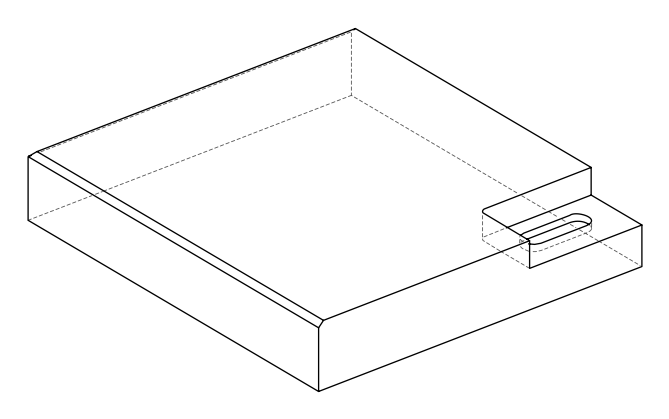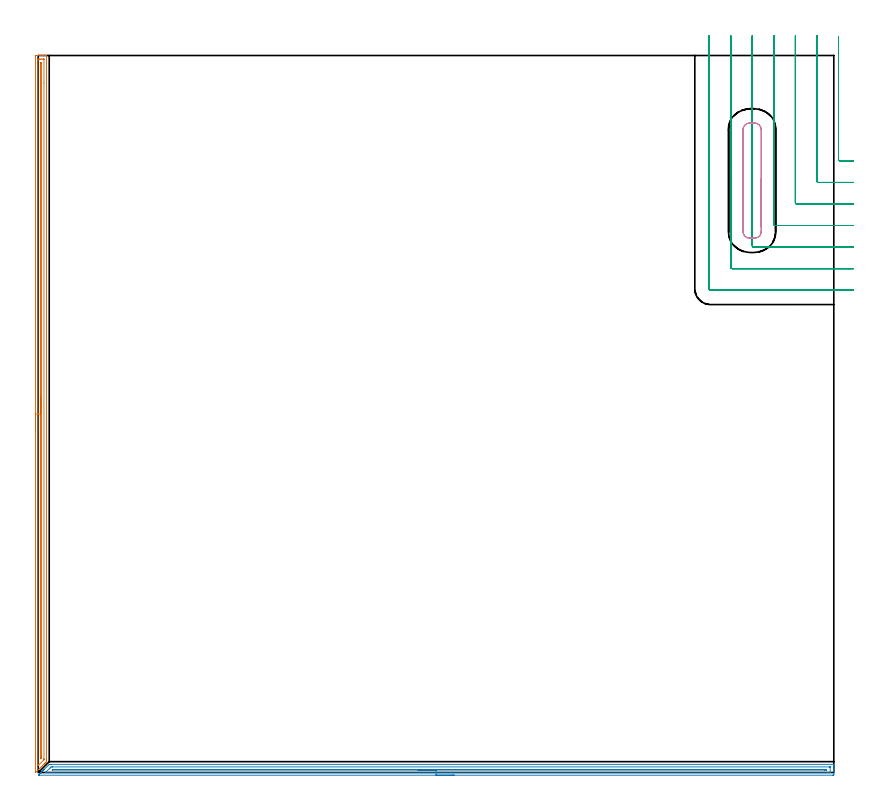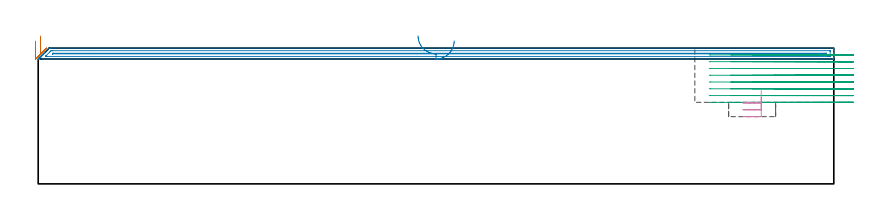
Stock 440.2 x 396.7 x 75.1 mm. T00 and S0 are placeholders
(PLAN: 4 operations, 1 tool changes, 39.7 min)
(1 AREA_MILL | FG_CHAMFER_SURFACE | UGT0205_001 | 9.61 min | 7380 mm3)
(2 AREA_MILL_1 | FG_CHAMFER_SURFACE_1 | UGT0205_001 | 10.64 min | 7850 mm3)
(3 MILL_CORNER_NOTCH_RECTANGULAR | CORNER_NOTCH_RECTANGULAR | UGT0201_134 | Follow Part, ap 3.975, ae 75% | 18.27 min | 317421 mm3)
(4 MILL_RECTANGULAR_POCKET | POCKET_RECTANGULAR_STRAIGHT | UGT0201_134 | Follow Part, ap 3.975, ae 75% | 1.18 min | 15421 mm3)
(TOOL UGT0205_001 | Chamfer Mill 20 x 3 x 45 deg. | D20 FL50 Z2)
(TOOL UGT0201_134 | Carbide End Mill 15.9 | D15.9 FL30 Z4)
(OP 1 AREA_MILL)
G17 G21 G94 G90
T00 M6
G54
G17 G0 G90 X-1.5 Y188.303 S1061 M3
G43 Z85.1 H0
Z79.
G94 G1 Y188.341 Z78.129 F250.
Y188.455 Z77.264
Y188.644 Z76.412
Y188.906 Z75.58
Y189.24 Z74.774
Y189.643 Z74.
Y190.112 Z73.264
Y190.643 Z72.572
Y191.232 Z71.929
Y191.875 Z71.34
Y192.568 Z70.809
Y193.303 Z70.34
Y194.077 Z69.937
Y194.883 Z69.603
Y195.715 Z69.341
Y196.567 Z69.152
Y197.432 Z69.038
Y198.303 Z69.
X-1.499 Y396.088 Z69.001
X-1.496 Y396.504 Z69.002
X-1.492 Y396.69 Z69.005
X-1.086 Y396.7 Z69.41
X1.55 Z72.044
X2.103 Z72.599
X2.429 Z72.925
X2.981 Z73.477
X3.307 Z73.802
X4.294 Z74.793
X4.594 Y396.69 Z75.093
X4.6 Y396.534 Z75.1
Y6.769
X4.595 Y5.996 Z75.091
X4.477 Y5.876 Z74.975
X4.323 Y5.722 Z74.821
X4.186 Y5.584 Z74.681
X4.031 Y5.43 Z74.529
X3.904 Y5.303 Z74.402
X3.747 Y5.145 Z74.242
X3.584 Y4.983 Z74.082
X3.472 Y4.871 Z73.97
X3.307 Y4.705 Z73.802
X3.138 Y4.537 Z73.636
X2.429 Y3.828 Z72.927
X2.245 Y3.644 Z72.741
X1.65 Y3.051 Z72.15
X0.964 Y2.364 Z71.463
X-0.436 Y0.965 Z70.064
X-1.335 Y0.066 Z69.164
X-1.49 Y-0.075 Z69.006
X-1.497 Y0.033 Z69.001
X-1.499 Y0.071
X-1.5 Y198.303 Z69.
X-0.086 Z70.414
X-0.085 Y394.177 Z70.415
X-0.084 Y394.302 Z70.416
X-0.079 Y394.677 Z70.421
X0.286 Y394.693 Z70.786
X0.671 Y394.698 Z71.171
X1.158 Y394.7 Z71.658
X2.037 Z72.537
X2.916 Z73.416
X3.106 Y394.698 Z73.606
X3.137 Y394.696 Z73.637
X3.167 Y394.69 Z73.667
X3.179 Y394.683 Z73.679
X3.18 Y394.66 Z73.68
X3.185 Y394.427 Z73.685
X3.186 Y381.478 Z73.686
X3.185 Y7.662 Z73.685
X3.183 Y7.278 Z73.683
X3.18 Y7.086 Z73.68
X3.179 Y7.042 Z73.679
X3.158 Y7.017 Z73.658
X3.113 Y6.967 Z73.613
X2.919 Y6.769 Z73.419
X0.098 Y3.95 Z70.598
X0.012 Y3.867 Z70.512
X-0.07 Y3.792 Z70.43
X-0.078 Y3.787 Z70.422
X-0.081 Y3.837 Z70.419
X-0.084 Y3.965 Z70.416
X-0.085 Y4.091 Z70.415
Y4.6
X-0.086 Y198.303 Z70.414
X1.329 Z71.829
X1.328 Y391.848 Z71.828
X1.331 Y392.516 Z71.831
X1.333 Y392.628 Z71.833
X1.335 Y392.677 Z71.835
X1.376 Y392.692 Z71.876
X1.55 Y392.693 Z72.05
X1.73 Y392.69 Z72.23
X1.765 Y392.682 Z72.265
X1.768 Y392.651 Z72.268
X1.77 Y392.591 Z72.27
X1.771 Y392.516 Z72.271
Y392.291
Y8.555
X1.769 Y8.332 Z72.269
X1.764 Y8.107 Z72.264
X1.756 Y8.067 Z72.256
X1.738 Y8.044 Z72.238
X1.688 Y7.99 Z72.188
X1.55 Y7.85 Z72.05
X1.457 Y7.757 Z71.957
X1.362 Y7.662 Z71.862
X1.348 Y7.653 Z71.848
X1.336 Y7.648 Z71.836
X1.332 Y7.662 Z71.832
X1.33 Y7.685 Z71.83
X1.329 Y7.887 Z71.829
Y198.303
Y199.175 Z71.867
Y200.04 Z71.981
Y200.892 Z72.169
Y201.724 Z72.432
Y202.53 Z72.766
Y203.303 Z73.168
Y204.039 Z73.637
Y204.731 Z74.168
Y205.374 Z74.758
Y205.964 Z75.401
Y206.495 Z76.093
Y206.964 Z76.829
Y207.366 Z77.602
Y207.7 Z78.408
Y207.963 Z79.24
Y208.151 Z80.092
Y208.265 Z80.957
Y208.303 Z81.829
G0 Z85.1
M5
M2
(OP 2 AREA_MILL_1)
G17 G21 G94 G90
T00 M6
G54
G17 G0 G90 X230.15 Y-1.5 S1061 M3
G43 Z85.1 H0
Z79.1
G94 G1 X230.112 Z78.229 F250.
X229.998 Z77.364
X229.809 Z76.512
X229.547 Z75.68
X229.213 Z74.874
X228.81 Z74.1
X228.341 Z73.364
X227.81 Z72.672
X227.221 Z72.029
X226.578 Z71.44
X225.886 Z70.909
X225.15 Z70.44
X224.376 Z70.037
X223.57 Z69.703
X222.738 Z69.441
X221.886 Z69.252
X221.021 Z69.138
X220.15 Z69.1
X0.59
X0.277 Y-1.498 Z69.102
X0.125 Y-1.495 Z69.105
X0.108 Y-1.492 Z69.106
X1.055 Y-0.544 Z70.055
X1.171 Y-0.427 Z70.169
X1.347 Y-0.252 Z70.346
X1.618 Y0.019 Z70.617
X1.784 Y0.186 Z70.781
X1.946 Y0.347 Z70.945
X2.065 Y0.466 Z71.064
X2.222 Y0.624 Z71.219
X2.375 Y0.776 Z71.374
X2.512 Y0.913 Z71.511
X2.66 Y1.062 Z71.658
X2.804 Y1.205 Z71.803
X2.958 Y1.36 Z71.957
X3.098 Y1.5 Z72.096
X3.233 Y1.635 Z72.232
X3.405 Y1.807 Z72.404
X6.087 Y4.487 Z75.087
X6.103 Y4.493 Z75.093
X6.981 Y4.5 Z75.1
X440.023
X440.19 Y4.498 Z75.089
X440.197 Y4.354 Z74.947
X440.2 Y4.204 Z74.804
Y3.947 Z74.546
Y3.252 Z73.846
Y2.028 Z72.625
Y1.5 Z72.094
Y0.888 Z71.484
Y-0.863 Z69.733
X440.196 Y-1.127 Z69.469
X440.19 Y-1.492 Z69.104
X439.952 Y-1.496 Z69.102
X439.576 Y-1.5 Z69.1
X220.15
Y-0.086 Z70.514
X4.749 Y-0.085 Z70.515
X4.299 Y-0.083 Z70.517
X4.124 Y-0.08 Z70.52
X3.987 Y-0.074 Z70.526
X4.049 Y-0.007 Z70.593
X4.128 Y0.076 Z70.676
X4.299 Y0.25 Z70.85
X4.488 Y0.439 Z71.039
X6.258 Y2.208 Z72.808
X6.426 Y2.376 Z72.976
X6.702 Y2.649 Z73.249
X6.981 Y2.921 Z73.521
X7.156 Y3.08 Z73.68
X7.874 Y3.084 Z73.684
X8.044 Y3.085 Z73.685
X437.788
X437.959 Y3.084 Z73.684
X438.143 Y3.08 Z73.68
X438.183 Y3.079 Z73.679
X438.19 Y3.056 Z73.656
X438.194 Y3.024 Z73.624
X438.199 Y2.849 Z73.449
Y0.221 Z70.821
X438.196 Y0.086 Z70.686
X438.191 Y-0.021 Z70.579
X438.186 Y-0.079 Z70.521
X438.15 Y-0.08 Z70.52
X437.788 Y-0.084 Z70.516
X437.619 Y-0.085 Z70.515
X436.894 Y-0.086 Z70.514
X220.15
Y1.329 Z71.929
X8.049
X7.903 Y1.33 Z71.93
X7.874 Y1.332 Z71.932
X7.853 Y1.335 Z71.935
X7.862 Y1.353 Z71.953
X7.874 Y1.373 Z71.973
X7.938 Y1.438 Z72.038
X8. Y1.5 Z72.1
X8.156 Y1.648 Z72.248
X8.17 Y1.66 Z72.26
X8.209 Y1.664 Z72.264
X8.302 Y1.668 Z72.268
X8.418 Y1.671 Z72.271
X28.745
X435.107
X435.827 Y1.67 Z72.27
X436.001 Y1.668 Z72.268
X436.167 Y1.665 Z72.265
X436.19 Y1.5 Z72.1
X436.194 Y1.402 Z72.002
X436.193 Y1.354 Z71.954
X436.19 Y1.336 Z71.936
X436.17 Y1.334 Z71.934
X436.001 Y1.331 Z71.931
X435.282 Y1.329 Z71.929
X435.107
X220.15
X219.278 Z71.967
X218.413 Z72.08
X217.562 Z72.269
X216.73 Z72.532
X215.924 Z72.865
X215.15 Z73.268
X214.414 Z73.737
X213.722 Z74.268
X213.079 Z74.857
X212.489 Z75.501
X211.958 Z76.193
X211.49 Z76.929
X211.087 Z77.702
X210.753 Z78.508
X210.491 Z79.34
X210.302 Z80.192
X210.188 Z81.057
X210.15 Z81.929
G0 Z85.1
M5
M2
(OP 3 MILL_CORNER_NOTCH_RECTANGULAR)
G17 G21 G94 G90
T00 M6
G54
G17 G0 G90 X442.8 Y407.213 S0 M3
G43 Z85.1 H0
Z71.35
G94 G1 Y404.213 F250.
Y339.189 F500.
G3 X443.589 Y338.4 R0.795
G1 X448.15
X451.15 F250.
G0 Z85.1
X430.875 Y407.65
Z71.35
G1 Y404.65
Y327.264 F500.
G3 X431.664 Y326.475 R0.795
G1 X448.15
X451.15 F250.
G0 Z85.1
X418.95 Y407.65
Z71.35
G1 Y404.65
Y315.339 F500.
G3 X419.739 Y314.55 R0.795
G1 X448.15
X451.15 F250.
G0 Z85.1
X407.025 Y407.65
Z71.35
G1 Y404.65
Y303.415 F500.
G3 X407.815 Y302.625 R0.795
G1 X448.15
X451.15 F250.
G0 Z85.1
X395.1 Y407.65
Z71.35
G1 Y404.65
Y291.49 F500.
G3 X395.89 Y290.7 R0.795
G1 X448.15
X451.15 F250.
G0 Z85.1
X383.175 Y407.65
Z71.35
G1 Y404.65
Y279.565 F500.
G3 X383.965 Y278.775 R0.795
G1 X448.15
X451.15 F250.
G0 Z85.1
X371.25 Y407.65
Z71.35
G1 Y404.65
Y267.641 F500.
G3 X372.041 Y266.85 R0.795
G1 X448.15
X451.15 F250.
G0 Z85.1
X442.8 Y407.213
Z67.6
G1 Y404.213
Y339.189 F500.
G3 X443.589 Y338.4 R0.795
G1 X448.15
X451.15 F250.
G0 Z85.1
X430.875 Y407.65
Z67.6
G1 Y404.65
Y327.264 F500.
G3 X431.664 Y326.475 R0.795
G1 X448.15
X451.15 F250.
G0 Z85.1
X418.95 Y407.65
Z67.6
G1 Y404.65
Y315.34 F500.
G3 X419.74 Y314.55 R0.795
G1 X448.15
X451.15 F250.
G0 Z85.1
X407.025 Y407.65
Z67.6
G1 Y404.65
Y303.415 F500.
G3 X407.815 Y302.625 R0.795
G1 X448.15
X451.15 F250.
G0 Z85.1
X395.1 Y407.65
Z67.6
G1 Y404.65
Y291.49 F500.
G3 X395.89 Y290.7 R0.795
G1 X448.15
X451.15 F250.
G0 Z85.1
X383.175 Y407.65
Z67.6
G1 Y404.65
Y279.565 F500.
G3 X383.965 Y278.775 R0.795
G1 X448.15
X451.15 F250.
G0 Z85.1
X371.25 Y407.65
Z67.6
G1 Y404.65
Y267.641 F500.
G3 X372.041 Y266.85 R0.795
G1 X448.15
X451.15 F250.
G0 Z85.1
X442.8 Y407.213
Z63.85
G1 Y404.213
Y339.189 F500.
G3 X443.589 Y338.4 R0.795
G1 X448.15
X451.15 F250.
G0 Z85.1
X430.875 Y407.65
Z63.85
G1 Y404.65
Y327.264 F500.
G3 X431.664 Y326.475 R0.795
G1 X448.15
X451.15 F250.
G0 Z85.1
X418.95 Y407.65
Z63.85
G1 Y404.65
Y315.34 F500.
G3 X419.74 Y314.55 R0.795
G1 X448.15
X451.15 F250.
G0 Z85.1
X407.025 Y407.65
Z63.85
G1 Y404.65
Y303.415 F500.
G3 X407.815 Y302.625 R0.795
G1 X448.15
X451.15 F250.
G0 Z85.1
X395.1 Y407.65
Z63.85
G1 Y404.65
Y291.49 F500.
G3 X395.89 Y290.7 R0.795
G1 X448.15
X451.15 F250.
G0 Z85.1
X383.175 Y407.65
Z63.85
G1 Y404.65
Y279.565 F500.
G3 X383.965 Y278.775 R0.795
G1 X448.15
X451.15 F250.
G0 Z85.1
X371.25 Y407.65
Z63.85
G1 Y404.65
Y267.641 F500.
G3 X372.041 Y266.85 R0.795
G1 X448.15
X451.15 F250.
G0 Z85.1
X442.8 Y407.213
Z60.1
G1 Y404.213
Y339.189 F500.
G3 X443.589 Y338.4 R0.795
G1 X448.15
X451.15 F250.
G0 Z85.1
X430.875 Y407.65
Z60.1
G1 Y404.65
Y327.264 F500.
G3 X431.664 Y326.475 R0.795
G1 X448.15
X451.15 F250.
G0 Z85.1
X418.95 Y407.65
Z60.1
G1 Y404.65
Y315.34 F500.
G3 X419.74 Y314.55 R0.795
G1 X448.15
X451.15 F250.
G0 Z85.1
X407.025 Y407.65
Z60.1
G1 Y404.65
Y303.415 F500.
G3 X407.815 Y302.625 R0.795
G1 X448.15
X451.15 F250.
G0 Z85.1
X395.1 Y407.65
Z60.1
G1 Y404.65
Y291.49 F500.
G3 X395.89 Y290.7 R0.795
G1 X448.15
X451.15 F250.
G0 Z85.1
X383.175 Y407.65
Z60.1
G1 Y404.65
Y279.565 F500.
G3 X383.965 Y278.775 R0.795
G1 X448.15
X451.15 F250.
G0 Z85.1
X371.25 Y407.65
Z60.1
G1 Y404.65
Y267.641 F500.
G3 X372.041 Y266.85 R0.795
G1 X448.15
X451.15 F250.
G0 Z85.1
X442.8 Y407.213
Z56.35
G1 Y404.213
Y339.189 F500.
G3 X443.589 Y338.4 R0.795
G1 X448.15
X451.15 F250.
G0 Z85.1
X430.875 Y407.65
Z56.35
G1 Y404.65
Y327.264 F500.
G3 X431.664 Y326.475 R0.795
G1 X448.15
X451.15 F250.
G0 Z85.1
X418.95 Y407.65
Z56.35
G1 Y404.65
Y315.34 F500.
G3 X419.74 Y314.55 R0.795
G1 X448.15
X451.15 F250.
G0 Z85.1
X407.025 Y407.65
Z56.35
G1 Y404.65
Y303.415 F500.
G3 X407.815 Y302.625 R0.795
G1 X448.15
X451.15 F250.
G0 Z85.1
X395.1 Y407.65
Z56.35
G1 Y404.65
Y291.49 F500.
G3 X395.89 Y290.7 R0.795
G1 X448.15
X451.15 F250.
G0 Z85.1
X383.175 Y407.65
Z56.35
G1 Y404.65
Y279.565 F500.
G3 X383.965 Y278.775 R0.795
G1 X448.15
X451.15 F250.
G0 Z85.1
X371.25 Y407.65
Z56.35
G1 Y404.65
Y267.641 F500.
G3 X372.041 Y266.85 R0.795
G1 X448.15
X451.15 F250.
G0 Z85.1
X442.8 Y407.213
Z52.6
G1 Y404.213
Y339.189 F500.
G3 X443.589 Y338.4 R0.795
G1 X448.15
X451.15 F250.
G0 Z85.1
X430.875 Y407.65
Z52.6
G1 Y404.65
Y327.264 F500.
G3 X431.664 Y326.475 R0.795
G1 X448.15
X451.15 F250.
G0 Z85.1
X418.95 Y407.65
Z52.6
G1 Y404.65
Y315.34 F500.
G3 X419.74 Y314.55 R0.795
G1 X448.15
X451.15 F250.
G0 Z85.1
X407.025 Y407.65
Z52.6
G1 Y404.65
Y303.415 F500.
G3 X407.815 Y302.625 R0.795
G1 X448.15
X451.15 F250.
G0 Z85.1
X395.1 Y407.65
Z52.6
G1 Y404.65
Y291.49 F500.
G3 X395.89 Y290.7 R0.795
G1 X448.15
X451.15 F250.
G0 Z85.1
X383.175 Y407.65
Z52.6
G1 Y404.65
Y279.565 F500.
G3 X383.965 Y278.775 R0.795
G1 X448.15
X451.15 F250.
G0 Z85.1
X371.25 Y407.65
Z52.6
G1 Y404.65
Y267.641 F500.
G3 X372.041 Y266.85 R0.795
G1 X448.15
X451.15 F250.
G0 Z85.1
X442.8 Y407.213
Z48.85
G1 Y404.213
Y339.189 F500.
G3 X443.589 Y338.4 R0.795
G1 X448.15
X451.15 F250.
G0 Z85.1
X430.875 Y407.65
Z48.85
G1 Y404.65
Y327.264 F500.
G3 X431.664 Y326.475 R0.795
G1 X448.15
X451.15 F250.
G0 Z85.1
X418.95 Y407.65
Z48.85
G1 Y404.65
Y315.34 F500.
G3 X419.74 Y314.55 R0.795
G1 X448.15
X451.15 F250.
G0 Z85.1
X407.025 Y407.65
Z48.85
G1 Y404.65
Y303.415 F500.
G3 X407.815 Y302.625 R0.795
G1 X448.15
X451.15 F250.
G0 Z85.1
X395.1 Y407.65
Z48.85
G1 Y404.65
Y291.49 F500.
G3 X395.89 Y290.7 R0.795
G1 X448.15
X451.15 F250.
G0 Z85.1
X383.175 Y407.65
Z48.85
G1 Y404.65
Y279.565 F500.
G3 X383.965 Y278.775 R0.795
G1 X448.15
X451.15 F250.
G0 Z85.1
X371.25 Y407.65
Z48.85
G1 Y404.65
Y267.641 F500.
G3 X372.041 Y266.85 R0.795
G1 X448.15
X451.15 F250.
G0 Z85.1
X442.8 Y407.213
Z45.1
G1 Y404.213
Y339.189 F500.
G3 X443.589 Y338.4 R0.795
G1 X448.15
X451.15 F250.
G0 Z85.1
X430.875 Y407.65
Z45.1
G1 Y404.65
Y327.264 F500.
G3 X431.664 Y326.475 R0.795
G1 X448.15
X451.15 F250.
G0 Z85.1
X418.95 Y407.65
Z45.1
G1 Y404.65
Y315.34 F500.
G3 X419.74 Y314.55 R0.795
G1 X448.15
X451.15 F250.
G0 Z85.1
X407.025 Y407.65
Z45.1
G1 Y404.65
Y303.415 F500.
G3 X407.815 Y302.625 R0.795
G1 X448.15
X451.15 F250.
G0 Z85.1
X395.1 Y407.65
Z45.1
G1 Y404.65
Y291.49 F500.
G3 X395.89 Y290.7 R0.795
G1 X448.15
X451.15 F250.
G0 Z85.1
X383.175 Y407.65
Z45.1
G1 Y404.65
Y279.565 F500.
G3 X383.965 Y278.775 R0.795
G1 X448.15
X451.15 F250.
G0 Z85.1
X371.25 Y407.65
Z45.1
G1 Y404.65
Y267.641 F500.
G3 X372.041 Y266.85 R0.795
G1 X448.15
X451.15 F250.
G0 Z85.1
M5
M2
(OP 4 MILL_RECTANGULAR_POCKET)
G17 G21 G94 G90
T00 M6
G54
G17 G0 G90 X400.05 Y302.159 S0 M3
G43 Z85.1 H0
Z51.57
G94 G1 Y327.5 Z44.78 F250.
Y355.6 F500.
G3 X396.3 Y359.35 R3.75
G1 X393.7
G3 X389.95 Y355.6 R3.75
G1 Y299.4
G3 X393.7 Y295.65 R3.75
G1 X396.3
G3 X400.05 Y299.4 R3.75
G1 Y327.5
Y328.5
G0 Y302.159 Z47.78
G1 Y327.5 Z40.99 F250.
Y355.6 F500.
G3 X396.3 Y359.35 R3.75
G1 X393.7
G3 X389.95 Y355.6 R3.75
G1 Y299.4
G3 X393.7 Y295.65 R3.75
G1 X396.3
G3 X400.05 Y299.4 R3.75
G1 Y327.5
Y328.5
G0 Y302.159 Z43.99
G1 Y327.5 Z37.2 F250.
Y355.6 F500.
G3 X396.3 Y359.35 R3.75
G1 X393.7
G3 X389.95 Y355.6 R3.75
G1 Y299.4
G3 X393.7 Y295.65 R3.75
G1 X396.3
G3 X400.05 Y299.4 R3.75
G1 Y327.5
Y328.5
G0 Z85.1
M5
M2
